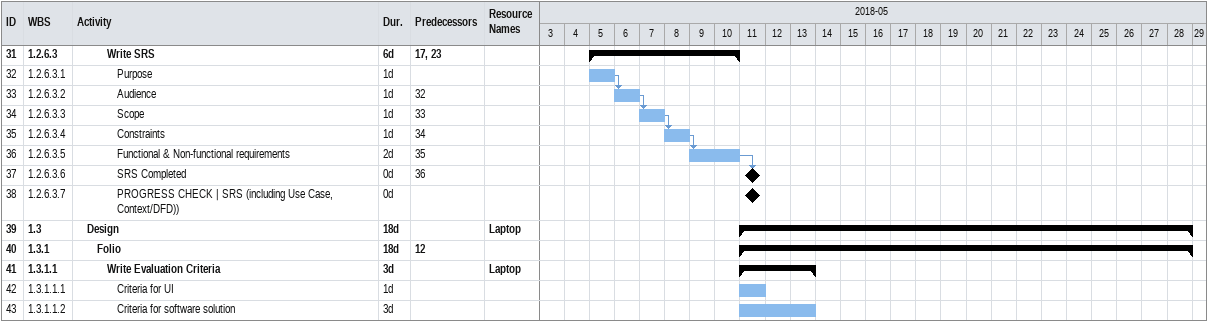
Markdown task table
| ID | WBS | Task | Duration | Start | Finish | Predecessors | Resources |
|---|---|---|---|---|---|---|---|
| 31 | 1.2.6.3 | **Write SRS** | 6d | 2018-05-05 | 2018-05-10 | 17, 23 |  |
| 32 | 1.2.6.3.1 | Purpose | 1d | 2018-05-05 | 2018-05-05 |  |  |
| 33 | 1.2.6.3.2 | Audience | 1d | 2018-05-06 | 2018-05-06 | 32 |  |
| 34 | 1.2.6.3.3 | Scope | 1d | 2018-05-07 | 2018-05-07 | 33 |  |
| 35 | 1.2.6.3.4 | Constraints | 1d | 2018-05-08 | 2018-05-08 | 34 |  |
| 36 | 1.2.6.3.5 | Functional & Non-functional requirements | 2d | 2018-05-09 | 2018-05-10 | 35 |  |
| 37 | 1.2.6.3.6 | SRS Completed | 0d | 2018-05-11 | 2018-05-11 | 36 |  |
| 38 | 1.2.6.3.7 | PROGRESS CHECK \| SRS (including Use Case, Context/DFD)) | 0d | 2018-05-11 | 2018-05-11 |  |  |
| 39 | 1.3 | **Design** | 18d | 2018-05-11 | 2018-05-28 |  | Laptop |
| 40 | 1.3.1 | **Folio** | 18d | 2018-05-11 | 2018-05-28 | 12 |  |
| 41 | 1.3.1.1 | **Write Evaluation Criteria** | 3d | 2018-05-11 | 2018-05-13 |  | Laptop |
| 42 | 1.3.1.1.1 | Criteria for UI | 1d | 2018-05-11 | 2018-05-11 |  |  |
| 43 | 1.3.1.1.2 | Criteria for software solution | 3d | 2018-05-11 | 2018-05-13 |  |  |
